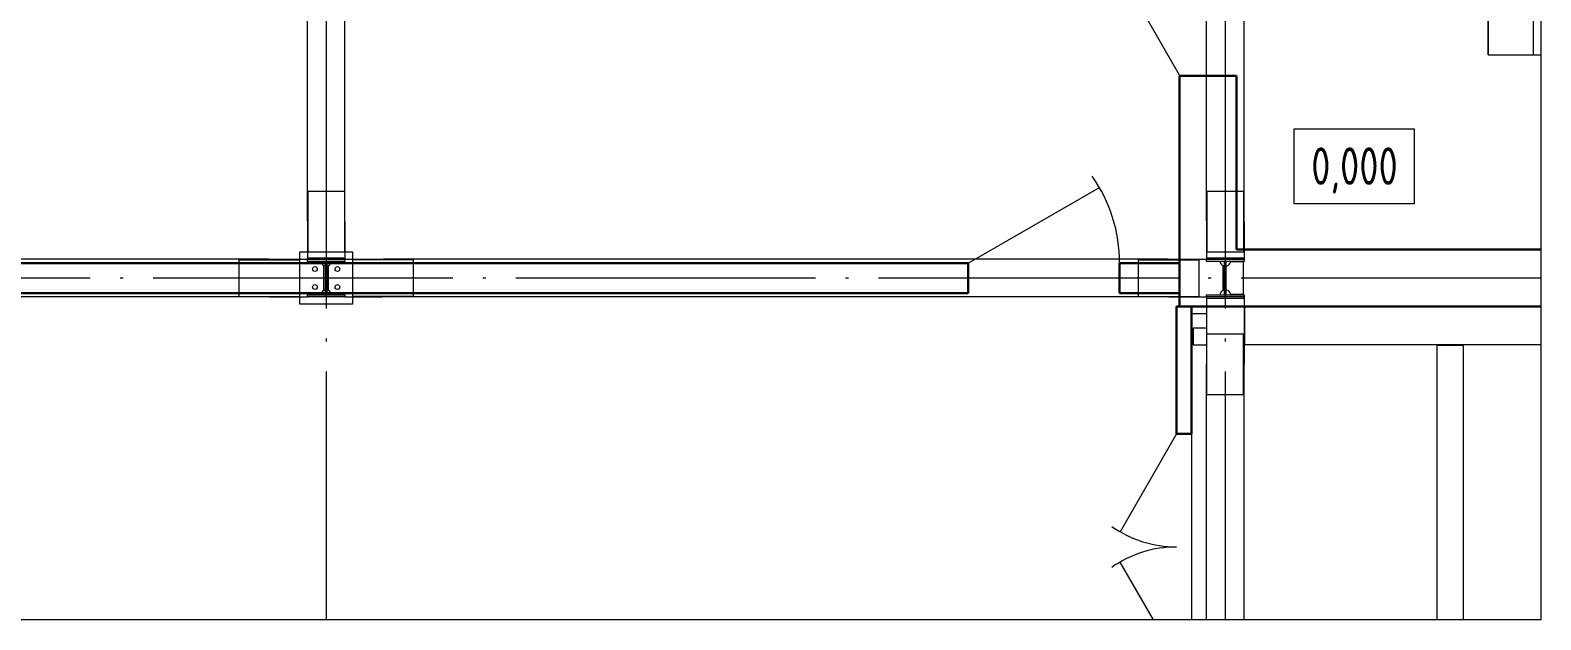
# Model space of a CAD drawing. Extents: x -965262 to 1142518, y -357520 to 71675.
# Drawn here: x -819082 to -809002, y 4546 to 8482 of the extents above; entities that cross this region are included whole.
import ezdxf

# ---------------------------------------------------------------- set-up
doc = ezdxf.new("R2010")
doc.units = 0
doc.header["$LTSCALE"] = 10
doc.linetypes.add('DOTE', pattern=[2.42, 2, -0.2, 0.02, -0.2])
doc.linetypes.add('XKITLINE00', pattern=[0])
doc.layers.get('0').update_dxf_attribs({"linetype": 'CONTINUOUS', "lineweight": 30})
doc.layers.add('DOTE', color=7, linetype='DOTE', lineweight=9)
doc.layers.add('Part', color=1, linetype='CONTINUOUS')
doc.styles.add('GOST 2.304', font='isocpeur.ttf', dxfattribs={"width": 0.75, "height": 250})

msp = doc.modelspace()

# ---------------------------------------------------------------- linework, layer by layer
at = {"lineweight": 15, "ltscale": 0.3}
msp.add_line((-809352.4, 8317.3), (-809352.4, 9517.4), dxfattribs=at)
at = {"lineweight": 15, "ltscale": 200}
for p, q in [((-809352.4, 9517.3), (-809352.4, 8317.3)), ((-809052.4, 9517.3), (-809052.4, 8317.3)), ((-809352.4, 8317.3), (-809002.2, 8317.3))]:
    msp.add_line(p, q, dxfattribs=at)
at = {"lineweight": 15}
for p, q in [((-811412.4, 8182.4, -1808.5), (-811812.4, 8875.2, -1808.5)), ((-810647.1, 7823.7), (-809847.1, 7823.7)), ((-810647.1, 7323.7), (-810647.1, 7823.7)), ((-809847.1, 7823.7), (-809847.1, 7323.7)), ((-812822.4, 6927.4, 334.9), (-811947.7, 7432.4, 2143.4)), ((-809847.1, 7323.7), (-810647.1, 7323.7)), ((-817282.4, 6652.4, -3259.8), (-817282.4, 7002.4, -3259.8)), ((-817282.4, 7002.4, -3259.8), (-816932.4, 7002.4, -3259.8)), ((-816932.4, 7002.4, -3259.8), (-816932.4, 6652.4, -3259.8)), ((-816932.4, 6652.4, -3259.8), (-817282.4, 6652.4, -3259.8)), ((-811432.4, 5787.4, -1808.5), (-811809.9, 5133.5, -1808.5)), ((-811587.4, 4545.9, -1808.5), (-811809.9, 4931.2, -1808.5))]:
    msp.add_line(p, q, dxfattribs=at)
at = {"color": 1, "extrusion": (0, 0, -1)}
for p, q in [((-811412.4, 6637.4, -1808.5), (-811412.4, 8177.4, -1808.5)), ((-811032.4, 8177.4, -1808.5), (-811032.4, 7017.4, -1808.5)), ((-811032.4, 7017.4, -1808.5), (-809002.2, 7017.4, -1808.5)), ((-809002.2, 6637.4, -1808.5), (-811412.4, 6637.4, -1808.5))]:
    msp.add_line(p, q, dxfattribs=at)
at = {"color": 1}
msp.add_line((-811032.4, 8177.4, -1808.5), (-811412.4, 8177.4, -1808.5), dxfattribs=at)
at = {"color": 4, "extrusion": (0, 0, -1)}
for p, q in [((-828698.9, 6927.4, -1328.3), (-812822.4, 6927.4, 334.9)), ((-812822.4, 6927.4, 334.9), (-812822.4, 6727.4, 334.9)), ((-811812.4, 6727.4, -1808.5), (-811812.4, 6927.4, -1808.5)), ((-811812.4, 6927.4, -1808.5), (-811412.4, 6927.4, -1808.5)), ((-811412.4, 6927.4, -1808.5), (-811412.4, 6727.4, -1808.5)), ((-811412.4, 6727.4, -1808.5), (-811412.4, 6927.4, -1808.5)), ((-812822.4, 6727.4, 334.9), (-828698.9, 6727.4, -1344.7)), ((-811412.4, 6727.4, -1808.5), (-811812.4, 6727.4, -1808.5))]:
    msp.add_line(p, q, dxfattribs=at)
at = {"color": 30}
for p, q in [((-811432.4, 6637.4, -1808.5), (-811432.4, 5787.4, -1808.5)), ((-811432.4, 6637.4, -1808.5), (-811332.4, 6637.4, -1808.5)), ((-811332.4, 6637.4, -1808.5), (-811332.4, 5787.4, -1808.5)), ((-811332.4, 5787.4, -1808.5), (-811432.4, 5787.4, -1808.5))]:
    msp.add_line(p, q, dxfattribs=at)
at = {"lineweight": 5}
msp.add_lwpolyline([(-828698.9, 16187.8), (-809002.2, 16187.8), (-809002.2, 4545.9), (-828698.9, 4545.9)], close=True, dxfattribs=at)
at = {"lineweight": 15}
for centre in [(-817182.4, 6887.4, -3259.8), (-817032.4, 6887.4, -3259.8), (-817182.4, 6767.4, -3259.8), (-817032.4, 6767.4, -3259.8)]:
    msp.add_circle(centre, 16, dxfattribs=at)
for centre, radius, start, end in [((-812822.4, 6927.4, 334.9), 1010, 0, 35), ((-811432.4, 5787.4, -1808.5), 755, 235, 270), ((-811432.4, 4277.4, -1808.5), 755, 90, 125)]:
    msp.add_arc(centre, radius, start, end, dxfattribs=at)
at = {"layer": 'DOTE', "ltscale": 100, "extrusion": (0, -1, 0)}
for p, q in [((-817107.4, 13464.2, -3259.8), (-817107.4, 4545.9, -3259.8)), ((-811107.4, 13464.2, -3259.8), (-811107.4, 4545.9, -3259.8))]:
    msp.add_line(p, q, dxfattribs=at)
at = {"layer": 'DOTE', "ltscale": 100}
msp.add_line((-809002.2, 6827.4, -3259.8), (-828698.9, 6827.4, -3259.8), dxfattribs=at)
at = {"layer": 'Part', "color": 2, "linetype": 'XKITLINE00', "lineweight": 0}
for p, q in [((-817232.4, 7207.4, -3259.8), (-817232.4, 12447.4, -3259.8)), ((-816982.4, 7207.4, -3259.8), (-816982.4, 12447.4, -3259.8)), ((-811232.4, 7207.4, -3259.8), (-811232.4, 12447.4, -3259.8)), ((-810982.4, 7207.4, -3259.8), (-810982.4, 12447.4, -3259.8)), ((-817229.9, 7407.4, -3259.8), (-816984.9, 7407.4, -3259.8)), ((-817229.9, 7407.4, -3259.8), (-817229.9, 7002.4, -3259.8)), ((-816984.9, 7407.4, -3259.8), (-816984.9, 7002.4, -3259.8)), ((-811229.9, 7407.4, -3259.8), (-810984.9, 7407.4, -3259.8)), ((-811229.9, 7407.4, -3259.8), (-811229.9, 7002.4, -3259.8)), ((-810984.9, 7407.4, -3259.8), (-810984.9, 7002.4, -3259.8)), ((-817232.4, 7207.4, -3259.8), (-817229.9, 7207.4, -3259.8)), ((-817232.4, 7202.4, -3259.8), (-817232.4, 6952.4, -3259.8)), ((-817232.4, 7202.4, -3259.8), (-817229.9, 7202.4, -3259.8)), ((-816984.9, 7207.4, -3259.8), (-816982.4, 7207.4, -3259.8)), ((-816984.9, 7202.4, -3259.8), (-816982.4, 7202.4, -3259.8)), ((-816982.4, 7202.4, -3259.8), (-816982.4, 6952.4, -3259.8)), ((-811232.4, 7207.4, -3259.8), (-811229.9, 7207.4, -3259.8)), ((-811232.4, 7202.4, -3259.8), (-811232.4, 6952.4, -3259.8)), ((-811232.4, 7202.4, -3259.8), (-811229.9, 7202.4, -3259.8)), ((-810984.9, 7207.4, -3259.8), (-810982.4, 7207.4, -3259.8)), ((-810984.9, 7202.4, -3259.8), (-810982.4, 7202.4, -3259.8)), ((-810982.4, 7202.4, -3259.8), (-810982.4, 6952.4, -3259.8)), ((-817232.4, 6962.4, -3259.8), (-816982.4, 6962.4, -3259.8)), ((-817229.9, 7002.4, -3259.8), (-816984.9, 7002.4, -3259.8)), ((-811232.4, 6962.4, -3259.8), (-810982.4, 6962.4, -3259.8)), ((-811229.9, 7002.4, -3259.8), (-810984.9, 7002.4, -3259.8)), ((-817487.4, 6952.4, -3259.8), (-822727.4, 6952.4, -3259.8)), ((-817687.4, 6704.9, -3259.8), (-817687.4, 6949.9, -3259.8)), ((-817687.4, 6949.9, -3259.8), (-817282.4, 6949.9, -3259.8)), ((-817487.4, 6949.9, -3259.8), (-817487.4, 6952.4, -3259.8)), ((-817482.4, 6952.4, -3259.8), (-817232.4, 6952.4, -3259.8)), ((-817482.4, 6949.9, -3259.8), (-817482.4, 6952.4, -3259.8)), ((-817282.4, 6704.9, -3259.8), (-817282.4, 6949.9, -3259.8)), ((-817232.4, 6938.4, -3259.8), (-817232.4, 6952.4, -3259.8)), ((-817232.4, 6952.4, -3259.8), (-816982.4, 6952.4, -3259.8)), ((-817111.9, 6938.4, -3259.8), (-817232.4, 6938.4, -3259.8)), ((-817141.9, 6938.4, -3259.8), (-817141.5, 6933.2, -3259.8)), ((-817122.2, 6910.2, -3259.8), (-817121.9, 6910.1, -3259.8)), ((-817121.9, 6910.1, -3259.8), (-817117.1, 6908.8, -3259.8)), ((-817121.9, 6744.6, -3259.8), (-817121.9, 6910.1, -3259.8)), ((-817117.1, 6908.8, -3259.8), (-817111.9, 6908.4, -3259.8)), ((-817111.9, 6716.4, -3259.8), (-817111.9, 6938.4, -3259.8)), ((-816982.4, 6938.4, -3259.8), (-817102.9, 6938.4, -3259.8)), ((-817102.9, 6938.4, -3259.8), (-817102.9, 6716.4, -3259.8)), ((-817102.9, 6908.4, -3259.8), (-817097.7, 6908.8, -3259.8)), ((-817097.7, 6908.8, -3259.8), (-817092.9, 6910.1, -3259.8)), ((-817092.9, 6910.1, -3259.8), (-817092.7, 6910.2, -3259.8)), ((-817092.9, 6744.6, -3259.8), (-817092.9, 6910.1, -3259.8)), ((-817073.4, 6933.2, -3259.8), (-817072.9, 6938.4, -3259.8)), ((-816982.4, 6952.4, -3259.8), (-816982.4, 6938.4, -3259.8)), ((-816982.4, 6952.4, -3259.8), (-816732.4, 6952.4, -3259.8)), ((-816527.4, 6949.9, -3259.8), (-816932.4, 6949.9, -3259.8)), ((-816932.4, 6949.9, -3259.8), (-816932.4, 6704.9, -3259.8)), ((-816732.4, 6949.9, -3259.8), (-816732.4, 6952.4, -3259.8)), ((-811487.4, 6952.4, -3259.8), (-816727.4, 6952.4, -3259.8)), ((-816727.4, 6949.9, -3259.8), (-816727.4, 6952.4, -3259.8)), ((-816527.4, 6949.9, -3259.8), (-816527.4, 6704.9, -3259.8)), ((-811687.4, 6704.9, -3259.8), (-811687.4, 6949.9, -3259.8)), ((-811687.4, 6949.9, -3259.8), (-811282.4, 6949.9, -3259.8)), ((-811482.4, 6952.4, -3259.8), (-811232.4, 6952.4, -3259.8)), ((-811282.4, 6704.9, -3259.8), (-811282.4, 6949.9, -3259.8)), ((-811232.4, 6938.4, -3259.8), (-811232.4, 6952.4, -3259.8)), ((-811232.4, 6952.4, -3259.8), (-810982.4, 6952.4, -3259.8)), ((-811111.9, 6938.4, -3259.8), (-811232.4, 6938.4, -3259.8)), ((-811141.9, 6938.4, -3259.8), (-811141.5, 6933.2, -3259.8)), ((-811122.2, 6910.2, -3259.8), (-811121.9, 6910.1, -3259.8)), ((-811121.9, 6910.1, -3259.8), (-811117.1, 6908.8, -3259.8)), ((-811121.9, 6744.6, -3259.8), (-811121.9, 6910.1, -3259.8)), ((-811117.1, 6908.8, -3259.8), (-811111.9, 6908.4, -3259.8)), ((-811111.9, 6716.4, -3259.8), (-811111.9, 6938.4, -3259.8)), ((-810982.4, 6938.4, -3259.8), (-811102.9, 6938.4, -3259.8)), ((-811102.9, 6938.4, -3259.8), (-811102.9, 6716.4, -3259.8)), ((-811102.9, 6907.9, -3259.8), (-811097.7, 6908.3, -3259.8)), ((-811073.4, 6932.7, -3259.8), (-811072.9, 6937.9, -3259.8)), ((-811072.9, 6937.9, -3259.8), (-810987.4, 6937.9, -3259.8)), ((-810987.4, 6937.9, -3259.8), (-810987.4, 6716.9, -3259.8)), ((-810982.4, 6952.4, -3259.8), (-810982.4, 6938.4, -3259.8)), ((-817487.4, 6702.4, -3259.8), (-822727.4, 6702.4, -3259.8)), ((-817687.4, 6704.9, -3259.8), (-817282.4, 6704.9, -3259.8)), ((-817487.4, 6702.4, -3259.8), (-817487.4, 6704.9, -3259.8)), ((-817482.4, 6702.4, -3259.8), (-817482.4, 6704.9, -3259.8)), ((-817482.4, 6702.4, -3259.8), (-817232.4, 6702.4, -3259.8)), ((-817232.4, 6702.4, -3259.8), (-817232.4, 6716.4, -3259.8)), ((-817232.4, 6716.4, -3259.8), (-817111.9, 6716.4, -3259.8)), ((-816982.4, 6702.4, -3259.8), (-817232.4, 6702.4, -3259.8)), ((-817141.5, 6721.6, -3259.8), (-817141.9, 6716.4, -3259.8)), ((-817121.9, 6744.6, -3259.8), (-817122.2, 6744.6, -3259.8)), ((-817117.1, 6745.9, -3259.8), (-817121.9, 6744.6, -3259.8)), ((-817111.9, 6746.4, -3259.8), (-817117.1, 6745.9, -3259.8)), ((-817097.7, 6745.9, -3259.8), (-817102.9, 6746.4, -3259.8)), ((-817102.9, 6716.4, -3259.8), (-816982.4, 6716.4, -3259.8)), ((-817092.9, 6744.6, -3259.8), (-817097.7, 6745.9, -3259.8)), ((-817092.7, 6744.6, -3259.8), (-817092.9, 6744.6, -3259.8)), ((-817072.9, 6716.4, -3259.8), (-817073.4, 6721.6, -3259.8)), ((-816982.4, 6716.4, -3259.8), (-816982.4, 6702.4, -3259.8)), ((-816982.4, 6702.4, -3259.8), (-816732.4, 6702.4, -3259.8)), ((-816527.4, 6704.9, -3259.8), (-816932.4, 6704.9, -3259.8)), ((-816732.4, 6702.4, -3259.8), (-816732.4, 6704.9, -3259.8)), ((-816727.4, 6702.4, -3259.8), (-816727.4, 6704.9, -3259.8)), ((-811487.4, 6702.4, -3259.8), (-816727.4, 6702.4, -3259.8)), ((-811687.4, 6704.9, -3259.8), (-811282.4, 6704.9, -3259.8)), ((-811487.4, 6702.4, -3259.8), (-811487.4, 6704.9, -3259.8)), ((-811482.4, 6702.4, -3259.8), (-811482.4, 6704.9, -3259.8)), ((-811482.4, 6702.4, -3259.8), (-811232.4, 6702.4, -3259.8)), ((-811232.4, 6702.4, -3259.8), (-811232.4, 6716.4, -3259.8)), ((-811232.4, 6716.4, -3259.8), (-811111.9, 6716.4, -3259.8)), ((-810982.4, 6702.4, -3259.8), (-811232.4, 6702.4, -3259.8)), ((-811232.4, 6702.4, -3259.8), (-811232.4, 6252.4, -3259.8)), ((-811232.4, 6692.4, -3259.8), (-810982.4, 6692.4, -3259.8)), ((-811141.5, 6721.6, -3259.8), (-811141.9, 6716.4, -3259.8)), ((-811121.9, 6744.6, -3259.8), (-811122.2, 6744.6, -3259.8)), ((-811117.1, 6745.9, -3259.8), (-811121.9, 6744.6, -3259.8)), ((-811111.9, 6746.4, -3259.8), (-811117.1, 6745.9, -3259.8)), ((-811097.7, 6746.4, -3259.8), (-811102.9, 6746.9, -3259.8)), ((-811102.9, 6716.4, -3259.8), (-810982.4, 6716.4, -3259.8)), ((-811072.9, 6716.9, -3259.8), (-811073.4, 6722.1, -3259.8)), ((-810987.4, 6716.9, -3259.8), (-811072.9, 6716.9, -3259.8)), ((-810982.4, 6716.4, -3259.8), (-810982.4, 6702.4, -3259.8)), ((-810982.4, 6702.4, -3259.8), (-810982.4, 6252.4, -3259.8)), ((-811232.4, 6587.4, -3259.8), (-811332.4, 6587.4, -3259.8)), ((-811332.4, 6587.4, -3259.8), (-811332.4, 4545.9, -3259.8)), ((-809002.2, 6632.4, -3259.8), (-810977.4, 6632.4, -3259.8)), ((-810977.4, 6382.4, -3259.8), (-810977.4, 6632.4, -3259.8)), ((-811232.4, 6492.4, -3259.8), (-811322.4, 6492.4, -3259.8)), ((-811322.4, 6492.4, -3259.8), (-811322.4, 6382.4, -3259.8)), ((-811229.9, 6047.4, -3259.8), (-811229.9, 6452.4, -3259.8)), ((-810984.9, 6452.4, -3259.8), (-811229.9, 6452.4, -3259.8)), ((-810984.9, 6047.4, -3259.8), (-810984.9, 6452.4, -3259.8)), ((-810982.4, 6520.9, -3259.8), (-810977.4, 6520.9, -3259.8)), ((-810982.4, 6511.9, -3259.8), (-810977.4, 6511.9, -3259.8)), ((-811322.4, 6382.4, -3259.8), (-811232.4, 6382.4, -3259.8)), ((-809002.2, 6382.4, -3259.8), (-810977.4, 6382.4, -3259.8)), ((-809519.9, 6377.4, -3259.8), (-809694.9, 6377.4, -3259.8)), ((-809694.9, 6377.4, -3259.8), (-809694.9, 4545.9, -3259.8)), ((-809619.9, 6377.4, -3259.8), (-809619.9, 6382.4, -3259.8)), ((-809610.9, 6377.4, -3259.8), (-809610.9, 6382.4, -3259.8)), ((-809519.9, 6377.4, -3259.8), (-809519.9, 4545.9, -3259.8)), ((-811232.4, 6247.4, -3259.8), (-811232.4, 6252.4, -3259.8)), ((-811232.4, 6252.4, -3259.8), (-811229.9, 6252.4, -3259.8)), ((-810984.9, 6252.4, -3259.8), (-810982.4, 6252.4, -3259.8)), ((-811232.4, 6247.4, -3259.8), (-811229.9, 6247.4, -3259.8)), ((-811232.4, 4545.9, -3259.8), (-811232.4, 6247.4, -3259.8)), ((-810984.9, 6247.4, -3259.8), (-810982.4, 6247.4, -3259.8)), ((-810982.4, 4545.9, -3259.8), (-810982.4, 6247.4, -3259.8)), ((-810984.9, 6047.4, -3259.8), (-811229.9, 6047.4, -3259.8))]:
    msp.add_line(p, q, dxfattribs=at)
for centre, start, end in [((-817111.9, 6938.4, -3259.8), 190, 250), ((-817102.9, 6938.4, -3259.8), 290, 350), ((-811111.9, 6938.4, -3259.8), 190, 250), ((-811102.9, 6937.9, -3259.8), 280, 350), ((-817111.9, 6716.4, -3259.8), 110, 170), ((-817102.9, 6716.4, -3259.8), 10, 70), ((-811111.9, 6716.4, -3259.8), 110, 170), ((-811102.9, 6716.9, -3259.8), 10, 80)]:
    msp.add_arc(centre, 30, start, end, dxfattribs=at)

# ---------------------------------------------------------------- texts
at = {"style": 'GOST 2.304', "width": 0.75}
msp.add_text('0,000', height=250, dxfattribs=at).set_placement((-810534.4, 7449.7))

doc.saveas('drawing.dxf')
